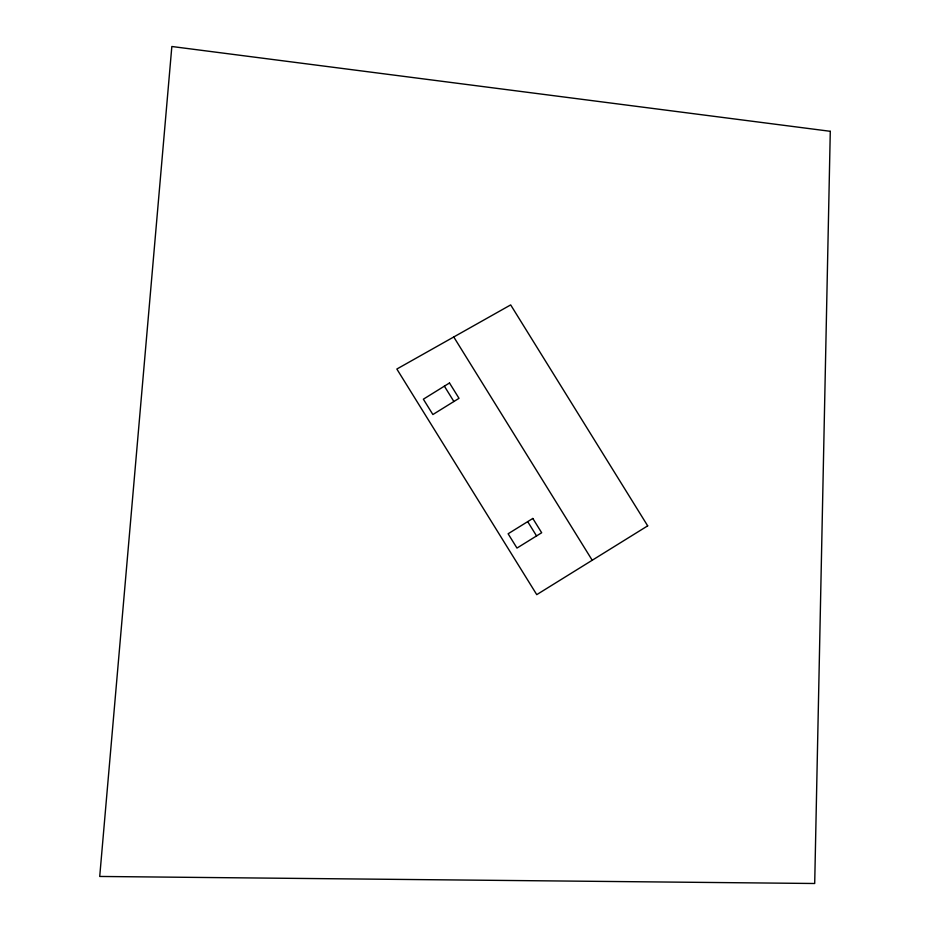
<?xml version="1.0" encoding="UTF-8"?>
<svg xmlns="http://www.w3.org/2000/svg" width="930" height="930" viewBox="0 0 930 930"><rect width="100%" height="100%" fill="white"/><g stroke="black" fill="none" stroke-linecap="round" stroke-linejoin="round"><path stroke-width="1.4" d="M453.759 336.974L592.212 560.244M444.377 386.159L453.887 401.504M527.694 521.637L536.552 535.936M830.281 131.304L814.703 883.5L99.719 876.455L171.841 46.5L830.281 131.304M449.492 382.986L423.359 399.191L432.88 414.536L459.013 398.331L449.492 382.986M532.82 518.452L508.117 533.774L516.975 548.072L541.678 532.75L532.82 518.452M647.687 525.857L536.75 594.642L396.843 369.036L510.675 304.912L647.687 525.857"/></g></svg>
